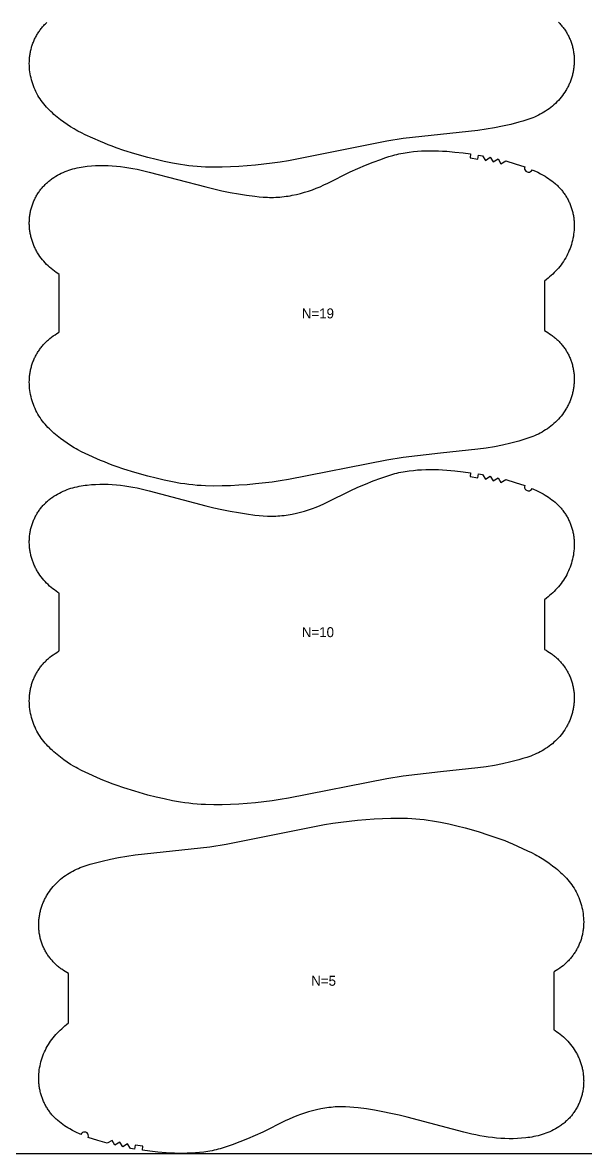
# Model space of a CAD drawing. Header units: inches. Extents: x -5 to 1955, y -83 to 1064.
# Drawn here: x 1113 to 1396, y -83 to 485 of the extents above; entities that cross this region are included whole.
import ezdxf

# ---------------------------------------------------------------- set-up
doc = ezdxf.new("R2010")
doc.units = ezdxf.units.IN

msp = doc.modelspace()

# ---------------------------------------------------------------- linework, layer by layer
at = {"layer": '1'}
for points in [[(-4.8683, -82.9227), (1954.9181, -82.9227), (1954.9181, 1063.9316), (-4.8683, 1063.9316), (-4.8683, -82.9227)], [(1369.0715, 411.095), (1371.8776, 409.7927), (1373.2537, 409.0848), (1374.6094, 408.3365), (1375.5142, 407.8059), (1376.4068, 407.2547), (1377.285, 406.6816), (1378.1469, 406.0853), (1378.9902, 405.4647), (1379.8131, 404.8185), (1380.6134, 404.1454), (1381.0044, 403.7984), (1381.3891, 403.4442), (1381.767, 403.0828), (1382.1382, 402.7142), (1382.5024, 402.3385), (1382.8596, 401.956), (1383.2096, 401.5668), (1383.5523, 401.171), (1383.8877, 400.7688), (1384.2155, 400.3604), (1384.5356, 399.9458), (1384.848, 399.5253), (1385.1525, 399.099), (1385.449, 398.667), (1385.7374, 398.2295), (1386.0175, 397.7867), (1386.2893, 397.3387), (1386.5525, 396.8857), (1386.8071, 396.4278), (1387.0531, 395.9652), (1387.2903, 395.498), (1387.5186, 395.0265), (1387.738, 394.5508), (1387.9484, 394.071), (1388.1498, 393.5875), (1388.342, 393.1002), (1388.5249, 392.6095), (1388.6985, 392.1155), (1388.8628, 391.6183), (1389.0176, 391.1181), (1389.1628, 390.6152), (1389.2984, 390.1096), (1389.4244, 389.6016), (1389.5405, 389.0913), (1389.6468, 388.579), (1389.7434, 388.0647), (1389.8302, 387.5486), (1389.9074, 387.031), (1389.9751, 386.512), (1390.0332, 385.9918), (1390.0819, 385.4705), (1390.1213, 384.9484), (1390.1514, 384.4256), (1390.1723, 383.9022), (1390.1867, 382.8548), (1390.1653, 381.8073), (1390.1084, 380.7614), (1390.0167, 379.7182), (1389.8908, 378.6788), (1389.7311, 377.6441), (1389.5383, 376.6149), (1389.3129, 375.5921), (1389.0554, 374.5767), (1388.7663, 373.5694), (1388.4463, 372.5713), (1388.0957, 371.5832), (1387.7147, 370.6064), (1387.3034, 369.6422), (1386.8617, 368.692), (1386.3898, 367.7569), (1385.8876, 366.8384), (1385.3553, 365.9377), (1384.7928, 365.0562), (1384.2005, 364.1948), (1383.58, 363.3533), (1382.9332, 362.5313), (1382.2622, 361.728), (1381.5687, 360.9431), (1380.8547, 360.176), (1380.1222, 359.4261), (1379.373, 358.6928), (1378.6089, 357.9758), (1377.8309, 357.2744), (1377.0396, 356.5882), (1376.2358, 355.9167), (1375.1867, 355.0856), (1375.1867, 330.2684), (1376.0088, 329.8219), (1376.9123, 329.2915), (1377.7973, 328.7306), (1378.6624, 328.1396), (1379.0869, 327.8329), (1379.5058, 327.5186), (1379.919, 327.197), (1380.3263, 326.8679), (1380.7274, 326.5314), (1381.1221, 326.1875), (1381.5103, 325.8363), (1381.8918, 325.4777), (1382.2665, 325.1119), (1382.634, 324.7389), (1382.9944, 324.3589), (1383.3474, 323.972), (1383.6929, 323.5784), (1384.0307, 323.1782), (1384.3608, 322.7716), (1384.6829, 322.3587), (1384.9969, 321.9396), (1385.3027, 321.5145), (1385.6001, 321.0835), (1385.8889, 320.6468), (1386.169, 320.2045), (1386.4403, 319.7568), (1386.7027, 319.3038), (1386.9558, 318.8457), (1387.1997, 318.3825), (1387.4343, 317.9146), (1387.6595, 317.442), (1387.8754, 316.965), (1388.0818, 316.4839), (1388.2787, 315.9987), (1388.4661, 315.5098), (1388.644, 315.0173), (1388.8124, 314.5213), (1388.9711, 314.0223), (1389.1202, 313.5202), (1389.2595, 313.0153), (1389.3892, 312.5079), (1389.5092, 311.9981), (1389.6193, 311.4862), (1389.7196, 310.9722), (1389.8101, 310.4565), (1389.8908, 309.9393), (1389.9616, 309.4206), (1390.0228, 308.9006), (1390.0742, 308.3796), (1390.1159, 307.8577), (1390.148, 307.3351), (1390.1705, 306.812), (1390.1834, 306.2885), (1390.1867, 305.7647), (1390.1806, 305.241), (1390.165, 304.7174), (1390.14, 304.1942), (1390.1056, 303.6714), (1390.0619, 303.1493), (1390.0088, 302.6281), (1389.9464, 302.1079), (1389.8748, 301.5889), (1389.7939, 301.0713), (1389.7038, 300.5552), (1389.6044, 300.0409), (1389.4959, 299.5285), (1389.3781, 299.0181), (1389.2512, 298.51), (1389.1151, 298.0044), (1388.9699, 297.5014), (1388.8156, 297.0011), (1388.6521, 296.5039), (1388.4795, 296.0097), (1388.2979, 295.519), (1388.1071, 295.0317), (1387.9074, 294.548), (1387.6986, 294.0683), (1387.4809, 293.5924), (1387.2545, 293.1206), (1387.0195, 292.653), (1386.7761, 292.1896), (1386.5244, 291.7306), (1386.2646, 291.276), (1385.9968, 290.8259), (1385.438, 289.9398), (1384.8492, 289.073), (1384.2316, 288.2264), (1383.5864, 287.4006), (1382.9148, 286.5965), (1382.2178, 285.8147), (1381.4961, 285.0556), (1380.7507, 284.32), (1379.9824, 283.6083), (1379.1921, 282.9212), (1378.3807, 282.2591), (1377.5489, 281.6228), (1376.6978, 281.0125), (1375.8284, 280.4286), (1374.9417, 279.871), (1374.0388, 279.3398), (1373.1209, 278.835), (1372.1891, 278.3568), (1371.2443, 277.9051), (1370.2877, 277.48), (1369.3204, 277.0812), (1368.3436, 276.7065), (1367.3583, 276.3536), (1366.3659, 276.0198), (1364.3639, 275.3999), (1362.3469, 274.8269), (1358.2924, 273.7691), (1354.2126, 272.8229), (1350.1062, 271.9935), (1345.9759, 271.2922), (1341.8264, 270.7209), (1323.08, 268.7315), (1304.3445, 266.6415), (1296.0743, 265.3002), (1246.7664, 255.5077), (1242.6306, 254.8416), (1238.4826, 254.252), (1230.1629, 253.2623), (1225.9901, 252.8909), (1221.8106, 252.6052), (1217.6264, 252.3999), (1213.4389, 252.2763), (1209.2492, 252.2427), (1205.0611, 252.3312), (1202.9691, 252.4324), (1200.8795, 252.5746), (1198.7932, 252.7587), (1196.7112, 252.9859), (1194.6343, 253.2562), (1192.5628, 253.567), (1188.4371, 254.2961), (1184.3353, 255.1472), (1180.2559, 256.1001), (1176.1975, 257.1396), (1169.5808, 259.0278), (1164.1569, 260.7364), (1160.184, 262.0698), (1158.2124, 262.7767), (1156.2561, 263.5221), (1154.3173, 264.3112), (1152.3924, 265.1351), (1144.7468, 268.5724), (1142.8594, 269.48), (1140.9987, 270.438), (1140.0811, 270.9409), (1139.1725, 271.4602), (1137.382, 272.5455), (1135.6273, 273.6892), (1133.9079, 274.8867), (1132.2247, 276.1347), (1130.5827, 277.4355), (1129.7789, 278.107), (1128.9876, 278.7932), (1128.2096, 279.4946), (1127.4455, 280.2116), (1126.6963, 280.9449), (1125.9638, 281.6948), (1125.2498, 282.4619), (1124.5563, 283.2468), (1123.8853, 284.0501), (1123.2385, 284.8721), (1122.618, 285.7136), (1122.0257, 286.575), (1121.4632, 287.4565), (1120.9309, 288.3572), (1120.4287, 289.2757), (1119.9568, 290.2108), (1119.5151, 291.161), (1119.1038, 292.1252), (1118.7228, 293.102), (1118.3722, 294.0901), (1118.0522, 295.0882), (1117.7631, 296.0955), (1117.5056, 297.1109), (1117.2802, 298.1337), (1117.0874, 299.1629), (1116.9277, 300.1976), (1116.8018, 301.237), (1116.7101, 302.2802), (1116.6532, 303.3261), (1116.6317, 304.3736), (1116.6462, 305.4211), (1116.6671, 305.9444), (1116.6972, 306.4672), (1116.7366, 306.9893), (1116.7853, 307.5106), (1116.8434, 308.0308), (1116.9111, 308.5498), (1116.9883, 309.0674), (1117.0751, 309.5835), (1117.1717, 310.0978), (1117.278, 310.6101), (1117.3941, 311.1204), (1117.52, 311.6284), (1117.6557, 312.134), (1117.8009, 312.6369), (1117.9557, 313.1371), (1118.1199, 313.6343), (1118.2936, 314.1283), (1118.4765, 314.619), (1118.6687, 315.1063), (1118.87, 315.5898), (1119.0805, 316.0696), (1119.2999, 316.5453), (1119.5282, 317.0168), (1119.7654, 317.484), (1120.0113, 317.9466), (1120.266, 318.4045), (1120.5292, 318.8576), (1120.801, 319.3055), (1121.0811, 319.7484), (1121.3695, 320.1858), (1121.666, 320.6178), (1121.9705, 321.0441), (1122.2829, 321.4646), (1122.603, 321.8792), (1122.9308, 322.2876), (1123.2662, 322.6898), (1123.6089, 323.0856), (1123.9589, 323.4748), (1124.3161, 323.8573), (1124.6803, 324.233), (1125.0515, 324.6016), (1125.4294, 324.963), (1125.814, 325.3172), (1126.2051, 325.6642), (1127.0054, 326.3373), (1127.8282, 326.9835), (1128.6716, 327.6041), (1129.5335, 328.2004), (1130.4117, 328.7735), (1131.3043, 329.3247), (1131.6317, 329.5167), (1131.6317, 358.5063), (1130.9901, 358.9098), (1130.1207, 359.4937), (1129.2696, 360.104), (1128.4378, 360.7403), (1127.6264, 361.4024), (1126.8361, 362.0895), (1126.0678, 362.8012), (1125.3224, 363.5368), (1124.6007, 364.2959), (1123.9037, 365.0777), (1123.2321, 365.8818), (1122.5869, 366.7076), (1121.9693, 367.5542), (1121.3805, 368.421), (1120.8216, 369.3071), (1120.5539, 369.7572), (1120.2941, 370.2118), (1120.0424, 370.6708), (1119.799, 371.1342), (1119.564, 371.6018), (1119.3376, 372.0736), (1119.1199, 372.5494), (1118.9111, 373.0292), (1118.7114, 373.5128), (1118.5206, 374.0001), (1118.339, 374.4909), (1118.1664, 374.9851), (1118.0029, 375.4823), (1117.8486, 375.9826), (1117.7034, 376.4856), (1117.5673, 376.9912), (1117.4404, 377.4993), (1117.3226, 378.0097), (1117.2141, 378.5221), (1117.1147, 379.0364), (1117.0246, 379.5525), (1116.9437, 380.0701), (1116.8721, 380.5891), (1116.8097, 381.1093), (1116.7566, 381.6305), (1116.7129, 382.1526), (1116.6785, 382.6754), (1116.6535, 383.1986), (1116.6379, 383.7222), (1116.6317, 384.2459), (1116.6351, 384.7697), (1116.648, 385.2932), (1116.6705, 385.8163), (1116.7026, 386.3389), (1116.7443, 386.8608), (1116.7957, 387.3818), (1116.8569, 387.9018), (1116.9277, 388.4205), (1117.0084, 388.9377), (1117.0989, 389.4534), (1117.1992, 389.9673), (1117.3093, 390.4793), (1117.4293, 390.9891), (1117.5589, 391.4965), (1117.6983, 392.0014), (1117.8474, 392.5034), (1118.0061, 393.0025), (1118.1745, 393.4985), (1118.3524, 393.991), (1118.5398, 394.4799), (1118.7367, 394.9651), (1118.9431, 395.4462), (1119.159, 395.9232), (1119.3842, 396.3957), (1119.6188, 396.8637), (1119.8627, 397.3269), (1120.1158, 397.785), (1120.3781, 398.238), (1120.6494, 398.6857), (1120.9296, 399.128), (1121.2184, 399.5647), (1121.5158, 399.9957), (1121.8216, 400.4208), (1122.1356, 400.8399), (1122.4577, 401.2528), (1122.7877, 401.6594), (1123.1256, 402.0596), (1123.4711, 402.4532), (1123.8241, 402.8401), (1124.1845, 403.2201), (1124.552, 403.5931), (1124.9266, 403.9589), (1125.3082, 404.3175), (1125.6964, 404.6687), (1126.0911, 405.0126), (1126.4922, 405.3491), (1126.8995, 405.6782), (1127.3126, 405.9998), (1127.7316, 406.3141), (1128.1561, 406.6208), (1129.0211, 407.2118), (1129.9062, 407.7727), (1130.8097, 408.3031), (1131.7302, 408.8031), (1132.6662, 409.2723), (1133.6166, 409.7114), (1134.5801, 410.1207), (1135.5556, 410.5007), (1136.542, 410.852), (1137.5381, 411.175), (1138.5429, 411.4703), (1139.555, 411.7384), (1140.5736, 411.9798), (1141.5978, 412.1957), (1142.627, 412.3876), (1143.6604, 412.5566), (1144.6976, 412.704), (1145.7377, 412.8313), (1147.8243, 413.0305), (1149.9154, 413.1631), (1152.0089, 413.2319), (1154.1032, 413.2383), (1156.1965, 413.1836), (1158.2874, 413.0696), (1160.375, 412.9005), (1162.4584, 412.6808), (1164.5368, 412.4151), (1166.6094, 412.1071), (1168.675, 411.757), (1170.7324, 411.3638), (1172.7807, 410.9267), (1176.8499, 409.9343), (1205.1945, 402.409), (1209.2681, 401.4308), (1213.3587, 400.5256), (1217.4658, 399.6995), (1221.5874, 398.9499), (1225.7223, 398.28), (1229.8746, 397.7247), (1231.9587, 397.5044), (1234.0471, 397.335), (1236.1385, 397.2281), (1237.185, 397.2017), (1238.2316, 397.1952), (1239.2783, 397.2098), (1240.3247, 397.2455), (1241.3703, 397.3019), (1242.4148, 397.3786), (1243.4578, 397.4753), (1244.4988, 397.5916), (1245.5375, 397.7273), (1246.5734, 397.8818), (1247.6062, 398.055), (1248.6357, 398.2461), (1250.6845, 398.6805), (1252.7185, 399.1808), (1254.7369, 399.7427), (1256.7384, 400.3628), (1258.7207, 401.0409), (1260.6815, 401.7776), (1262.6182, 402.5736), (1264.5299, 403.427), (1266.4213, 404.326), (1277.6649, 409.9442), (1281.4785, 411.6775), (1285.3388, 413.3057), (1289.2346, 414.8443), (1293.1644, 416.2972), (1295.1427, 416.9892), (1297.1326, 417.645), (1299.1373, 418.2498), (1300.1462, 418.5283), (1301.1598, 418.7885), (1302.1785, 419.0288), (1303.2019, 419.2495), (1304.2295, 419.451), (1305.2608, 419.6339), (1307.3328, 419.9461), (1309.4139, 420.1904), (1311.5006, 420.3717), (1313.5913, 420.496), (1315.6846, 420.5698), (1317.7793, 420.5996), (1319.8741, 420.5907), (1321.9683, 420.544), (1324.0611, 420.4591), (1326.1519, 420.3357), (1330.3255, 419.9793), (1334.4884, 419.5069), (1338.1596, 419.0186), (1337.8787, 417.0384), (1341.7927, 416.4429), (1342.114, 418.4169), (1344.0863, 418.0848), (1345.6874, 415.7638), (1348.0182, 417.3497), (1349.5542, 414.9872), (1351.9277, 416.5052), (1353.3896, 414.0968), (1355.8091, 415.5401), (1360.5998, 414.1123), (1365.3571, 412.577), (1365.228, 411.9705), (1365.2908, 411.3536), (1365.5396, 410.7857), (1365.9504, 410.3212), (1366.4837, 410.0049), (1367.0883, 409.8672), (1367.706, 409.9213), (1368.2774, 410.1621), (1368.7476, 410.5663), (1369.0715, 411.095)], [(1369.0715, 251.012), (1371.8776, 249.7097), (1373.2537, 249.0018), (1374.6094, 248.2535), (1375.5142, 247.7229), (1376.4068, 247.1717), (1377.285, 246.5986), (1378.1469, 246.0023), (1378.9902, 245.3817), (1379.8131, 244.7355), (1380.6134, 244.0624), (1381.0044, 243.7154), (1381.3891, 243.3612), (1381.767, 242.9998), (1382.1382, 242.6312), (1382.5024, 242.2555), (1382.8596, 241.873), (1383.2096, 241.4838), (1383.5523, 241.088), (1383.8877, 240.6858), (1384.2155, 240.2774), (1384.5356, 239.8628), (1384.848, 239.4423), (1385.1525, 239.016), (1385.449, 238.584), (1385.7374, 238.1465), (1386.0175, 237.7037), (1386.2893, 237.2557), (1386.5525, 236.8027), (1386.8071, 236.3448), (1387.0531, 235.8822), (1387.2903, 235.415), (1387.5186, 234.9435), (1387.738, 234.4678), (1387.9484, 233.988), (1388.1498, 233.5045), (1388.342, 233.0172), (1388.5249, 232.5265), (1388.6985, 232.0325), (1388.8628, 231.5353), (1389.0176, 231.0351), (1389.1628, 230.5322), (1389.2984, 230.0266), (1389.4244, 229.5186), (1389.5405, 229.0083), (1389.6468, 228.496), (1389.7434, 227.9817), (1389.8302, 227.4656), (1389.9074, 226.948), (1389.9751, 226.429), (1390.0332, 225.9088), (1390.0819, 225.3875), (1390.1213, 224.8654), (1390.1514, 224.3426), (1390.1723, 223.8192), (1390.1867, 222.7718), (1390.1653, 221.7243), (1390.1084, 220.6784), (1390.0167, 219.6352), (1389.8908, 218.5958), (1389.7311, 217.5611), (1389.5383, 216.5319), (1389.3129, 215.5091), (1389.0554, 214.4937), (1388.7663, 213.4864), (1388.4463, 212.4883), (1388.0957, 211.5002), (1387.7147, 210.5234), (1387.3034, 209.5592), (1386.8617, 208.609), (1386.3898, 207.6739), (1385.8876, 206.7554), (1385.3553, 205.8547), (1384.7928, 204.9732), (1384.2005, 204.1118), (1383.58, 203.2703), (1382.9332, 202.4483), (1382.2622, 201.645), (1381.5687, 200.8601), (1380.8547, 200.093), (1380.1222, 199.3431), (1379.373, 198.6098), (1378.6089, 197.8928), (1377.8309, 197.1914), (1377.0396, 196.5052), (1376.2358, 195.8337), (1375.1867, 195.0026), (1375.1867, 170.1854), (1376.0088, 169.7389), (1376.9123, 169.2085), (1377.7973, 168.6476), (1378.6624, 168.0566), (1379.0869, 167.7499), (1379.5058, 167.4356), (1379.919, 167.114), (1380.3263, 166.7849), (1380.7274, 166.4484), (1381.1221, 166.1045), (1381.5103, 165.7533), (1381.8918, 165.3947), (1382.2665, 165.0289), (1382.634, 164.6559), (1382.9944, 164.2759), (1383.3474, 163.889), (1383.6929, 163.4954), (1384.0307, 163.0952), (1384.3608, 162.6886), (1384.6829, 162.2757), (1384.9969, 161.8566), (1385.3027, 161.4315), (1385.6001, 161.0005), (1385.8889, 160.5638), (1386.169, 160.1215), (1386.4403, 159.6738), (1386.7027, 159.2208), (1386.9558, 158.7627), (1387.1997, 158.2995), (1387.4343, 157.8316), (1387.6595, 157.359), (1387.8754, 156.882), (1388.0818, 156.4009), (1388.2787, 155.9157), (1388.4661, 155.4268), (1388.644, 154.9343), (1388.8124, 154.4383), (1388.9711, 153.9393), (1389.1202, 153.4372), (1389.2595, 152.9323), (1389.3892, 152.4249), (1389.5092, 151.9151), (1389.6193, 151.4032), (1389.7196, 150.8892), (1389.8101, 150.3735), (1389.8908, 149.8563), (1389.9616, 149.3376), (1390.0228, 148.8176), (1390.0742, 148.2966), (1390.1159, 147.7747), (1390.148, 147.2521), (1390.1705, 146.729), (1390.1834, 146.2055), (1390.1867, 145.6817), (1390.1806, 145.158), (1390.165, 144.6344), (1390.14, 144.1112), (1390.1056, 143.5884), (1390.0619, 143.0663), (1390.0088, 142.5451), (1389.9464, 142.0249), (1389.8748, 141.5059), (1389.7939, 140.9883), (1389.7038, 140.4722), (1389.6044, 139.9579), (1389.4959, 139.4455), (1389.3781, 138.9351), (1389.2512, 138.427), (1389.1151, 137.9214), (1388.9699, 137.4184), (1388.8156, 136.9181), (1388.6521, 136.4209), (1388.4795, 135.9267), (1388.2979, 135.436), (1388.1071, 134.9487), (1387.9074, 134.465), (1387.6986, 133.9853), (1387.4809, 133.5094), (1387.2545, 133.0376), (1387.0195, 132.57), (1386.7761, 132.1066), (1386.5244, 131.6476), (1386.2646, 131.193), (1385.9968, 130.7429), (1385.438, 129.8568), (1384.8492, 128.99), (1384.2316, 128.1434), (1383.5864, 127.3176), (1382.9148, 126.5135), (1382.2178, 125.7317), (1381.4961, 124.9726), (1380.7507, 124.237), (1379.9824, 123.5253), (1379.1921, 122.8382), (1378.3807, 122.1761), (1377.5489, 121.5398), (1376.6978, 120.9295), (1375.8284, 120.3456), (1374.9417, 119.788), (1374.0388, 119.2568), (1373.1209, 118.752), (1372.1891, 118.2738), (1371.2443, 117.8221), (1370.2877, 117.397), (1369.3204, 116.9982), (1368.3436, 116.6235), (1367.3583, 116.2706), (1366.3659, 115.9368), (1364.3639, 115.3169), (1362.3469, 114.7439), (1358.2924, 113.6861), (1354.2126, 112.7399), (1350.1062, 111.9105), (1345.9759, 111.2092), (1341.8264, 110.6379), (1323.08, 108.6485), (1304.3445, 106.5585), (1296.0743, 105.2172), (1246.7664, 95.4247), (1242.6306, 94.7586), (1238.4826, 94.169), (1230.1629, 93.1793), (1225.9901, 92.8079), (1221.8106, 92.5222), (1217.6264, 92.3169), (1213.4389, 92.1933), (1209.2492, 92.1597), (1205.0611, 92.2482), (1202.9691, 92.3494), (1200.8795, 92.4916), (1198.7932, 92.6757), (1196.7112, 92.9029), (1194.6343, 93.1732), (1192.5628, 93.484), (1188.4371, 94.2131), (1184.3353, 95.0642), (1180.2559, 96.0171), (1176.1975, 97.0566), (1169.5808, 98.9448), (1164.1569, 100.6534), (1160.184, 101.9868), (1158.2124, 102.6937), (1156.2561, 103.4391), (1154.3173, 104.2282), (1152.3924, 105.0521), (1144.7468, 108.4894), (1142.8594, 109.397), (1140.9987, 110.355), (1140.0811, 110.8579), (1139.1725, 111.3772), (1137.382, 112.4625), (1135.6273, 113.6062), (1133.9079, 114.8037), (1132.2247, 116.0517), (1130.5827, 117.3525), (1129.7789, 118.024), (1128.9876, 118.7102), (1128.2096, 119.4116), (1127.4455, 120.1286), (1126.6963, 120.8619), (1125.9638, 121.6118), (1125.2498, 122.3789), (1124.5563, 123.1638), (1123.8853, 123.9671), (1123.2385, 124.7891), (1122.618, 125.6306), (1122.0257, 126.492), (1121.4632, 127.3735), (1120.9309, 128.2742), (1120.4287, 129.1927), (1119.9568, 130.1278), (1119.5151, 131.078), (1119.1038, 132.0422), (1118.7228, 133.019), (1118.3722, 134.0071), (1118.0522, 135.0052), (1117.7631, 136.0125), (1117.5056, 137.0279), (1117.2802, 138.0507), (1117.0874, 139.0799), (1116.9277, 140.1146), (1116.8018, 141.154), (1116.7101, 142.1972), (1116.6532, 143.2431), (1116.6317, 144.2906), (1116.6462, 145.3381), (1116.6671, 145.8614), (1116.6972, 146.3842), (1116.7366, 146.9063), (1116.7853, 147.4276), (1116.8434, 147.9478), (1116.9111, 148.4668), (1116.9883, 148.9844), (1117.0751, 149.5005), (1117.1717, 150.0148), (1117.278, 150.5271), (1117.3941, 151.0374), (1117.52, 151.5454), (1117.6557, 152.051), (1117.8009, 152.5539), (1117.9557, 153.0541), (1118.1199, 153.5513), (1118.2936, 154.0453), (1118.4765, 154.536), (1118.6687, 155.0233), (1118.87, 155.5068), (1119.0805, 155.9866), (1119.2999, 156.4623), (1119.5282, 156.9338), (1119.7654, 157.401), (1120.0113, 157.8636), (1120.266, 158.3215), (1120.5292, 158.7746), (1120.801, 159.2225), (1121.0811, 159.6654), (1121.3695, 160.1028), (1121.666, 160.5348), (1121.9705, 160.9611), (1122.2829, 161.3816), (1122.603, 161.7962), (1122.9308, 162.2046), (1123.2662, 162.6068), (1123.6089, 163.0026), (1123.9589, 163.3918), (1124.3161, 163.7743), (1124.6803, 164.15), (1125.0515, 164.5186), (1125.4294, 164.88), (1125.814, 165.2342), (1126.2051, 165.5812), (1127.0054, 166.2543), (1127.8282, 166.9005), (1128.6716, 167.5211), (1129.5335, 168.1174), (1130.4117, 168.6905), (1131.3043, 169.2417), (1131.6317, 169.4337), (1131.6317, 198.4233), (1130.9901, 198.8268), (1130.1207, 199.4107), (1129.2696, 200.021), (1128.4378, 200.6573), (1127.6264, 201.3194), (1126.8361, 202.0065), (1126.0678, 202.7182), (1125.3224, 203.4538), (1124.6007, 204.2129), (1123.9037, 204.9947), (1123.2321, 205.7988), (1122.5869, 206.6246), (1121.9693, 207.4712), (1121.3805, 208.338), (1120.8216, 209.2241), (1120.5539, 209.6742), (1120.2941, 210.1288), (1120.0424, 210.5878), (1119.799, 211.0512), (1119.564, 211.5188), (1119.3376, 211.9906), (1119.1199, 212.4664), (1118.9111, 212.9462), (1118.7114, 213.4298), (1118.5206, 213.9171), (1118.339, 214.4079), (1118.1664, 214.9021), (1118.0029, 215.3993), (1117.8486, 215.8996), (1117.7034, 216.4026), (1117.5673, 216.9082), (1117.4404, 217.4163), (1117.3226, 217.9267), (1117.2141, 218.4391), (1117.1147, 218.9534), (1117.0246, 219.4695), (1116.9437, 219.9871), (1116.8721, 220.5061), (1116.8097, 221.0263), (1116.7566, 221.5475), (1116.7129, 222.0696), (1116.6785, 222.5924), (1116.6535, 223.1156), (1116.6379, 223.6392), (1116.6317, 224.1629), (1116.6351, 224.6867), (1116.648, 225.2102), (1116.6705, 225.7333), (1116.7026, 226.2559), (1116.7443, 226.7778), (1116.7957, 227.2988), (1116.8569, 227.8188), (1116.9277, 228.3375), (1117.0084, 228.8547), (1117.0989, 229.3704), (1117.1992, 229.8843), (1117.3093, 230.3963), (1117.4293, 230.9061), (1117.5589, 231.4135), (1117.6983, 231.9184), (1117.8474, 232.4204), (1118.0061, 232.9195), (1118.1745, 233.4155), (1118.3524, 233.908), (1118.5398, 234.3969), (1118.7367, 234.8821), (1118.9431, 235.3632), (1119.159, 235.8402), (1119.3842, 236.3127), (1119.6188, 236.7807), (1119.8627, 237.2439), (1120.1158, 237.702), (1120.3781, 238.155), (1120.6494, 238.6027), (1120.9296, 239.045), (1121.2184, 239.4817), (1121.5158, 239.9127), (1121.8216, 240.3378), (1122.1356, 240.7569), (1122.4577, 241.1698), (1122.7877, 241.5764), (1123.1256, 241.9766), (1123.4711, 242.3702), (1123.8241, 242.7571), (1124.1845, 243.1371), (1124.552, 243.5101), (1124.9266, 243.8759), (1125.3082, 244.2345), (1125.6964, 244.5857), (1126.0911, 244.9296), (1126.4922, 245.2661), (1126.8995, 245.5952), (1127.3126, 245.9168), (1127.7316, 246.2311), (1128.1561, 246.5378), (1129.0211, 247.1288), (1129.9062, 247.6897), (1130.8097, 248.2201), (1131.7302, 248.7201), (1132.6662, 249.1893), (1133.6166, 249.6284), (1134.5801, 250.0377), (1135.5556, 250.4177), (1136.542, 250.769), (1137.5381, 251.092), (1138.5429, 251.3873), (1139.555, 251.6554), (1140.5736, 251.8968), (1141.5978, 252.1127), (1142.627, 252.3046), (1143.6604, 252.4736), (1144.6976, 252.621), (1145.7377, 252.7483), (1147.8243, 252.9475), (1149.9154, 253.0801), (1152.0089, 253.1489), (1154.1032, 253.1553), (1156.1965, 253.1006), (1158.2874, 252.9866), (1160.375, 252.8175), (1162.4584, 252.5978), (1164.5368, 252.3321), (1166.6094, 252.0241), (1168.675, 251.674), (1170.7324, 251.2808), (1172.7807, 250.8437), (1176.8499, 249.8513), (1205.1945, 242.326), (1209.2681, 241.3478), (1213.3587, 240.4426), (1217.4658, 239.6165), (1221.5874, 238.8669), (1225.7223, 238.197), (1229.8746, 237.6417), (1231.9587, 237.4214), (1234.0471, 237.252), (1236.1385, 237.1451), (1237.185, 237.1187), (1238.2316, 237.1122), (1239.2783, 237.1268), (1240.3247, 237.1625), (1241.3703, 237.2189), (1242.4148, 237.2956), (1243.4578, 237.3923), (1244.4988, 237.5086), (1245.5375, 237.6443), (1246.5734, 237.7988), (1247.6062, 237.972), (1248.6357, 238.1631), (1250.6845, 238.5975), (1252.7185, 239.0978), (1254.7369, 239.6597), (1256.7384, 240.2798), (1258.7207, 240.9579), (1260.6815, 241.6946), (1262.6182, 242.4906), (1264.5299, 243.344), (1266.4213, 244.243), (1277.6649, 249.8612), (1281.4785, 251.5945), (1285.3388, 253.2227), (1289.2346, 254.7613), (1293.1644, 256.2142), (1295.1427, 256.9062), (1297.1326, 257.562), (1299.1373, 258.1668), (1300.1462, 258.4453), (1301.1598, 258.7055), (1302.1785, 258.9458), (1303.2019, 259.1665), (1304.2295, 259.368), (1305.2608, 259.5509), (1307.3328, 259.8631), (1309.4139, 260.1074), (1311.5006, 260.2887), (1313.5913, 260.413), (1315.6846, 260.4868), (1317.7793, 260.5166), (1319.8741, 260.5077), (1321.9683, 260.461), (1324.0611, 260.3761), (1326.1519, 260.2527), (1330.3255, 259.8963), (1334.4884, 259.4239), (1338.1596, 258.9356), (1337.8787, 256.9554), (1341.7927, 256.3599), (1342.114, 258.3339), (1344.0863, 258.0018), (1345.6874, 255.6808), (1348.0182, 257.2667), (1349.5542, 254.9042), (1351.9277, 256.4222), (1353.3896, 254.0138), (1355.8091, 255.4571), (1360.5998, 254.0293), (1365.3571, 252.494), (1365.228, 251.8875), (1365.2908, 251.2706), (1365.5396, 250.7027), (1365.9504, 250.2382), (1366.4837, 249.9219), (1367.0883, 249.7842), (1367.706, 249.8383), (1368.2774, 250.0791), (1368.7476, 250.4833), (1369.0715, 251.012)], [(1142.4784, -73.4182), (1139.6723, -72.1158), (1138.2962, -71.408), (1136.9405, -70.6597), (1136.0357, -70.1291), (1135.1431, -69.5779), (1134.2649, -69.0048), (1133.403, -68.4085), (1132.5596, -67.7879), (1131.7368, -67.1416), (1130.9365, -66.4685), (1130.5454, -66.1216), (1130.1608, -65.7674), (1129.7829, -65.406), (1129.4117, -65.0373), (1129.0475, -64.6617), (1128.6903, -64.2792), (1128.3403, -63.89), (1127.9975, -63.4942), (1127.6622, -63.092), (1127.3344, -62.6835), (1127.0142, -62.269), (1126.7019, -61.8485), (1126.3973, -61.4221), (1126.1008, -60.9902), (1125.8125, -60.5527), (1125.5324, -60.1099), (1125.2606, -59.6619), (1124.9974, -59.2089), (1124.7427, -58.751), (1124.4968, -58.2883), (1124.2596, -57.8212), (1124.0313, -57.3497), (1123.8118, -56.8739), (1123.6014, -56.3942), (1123.4001, -55.9106), (1123.2079, -55.4234), (1123.025, -54.9327), (1122.8513, -54.4386), (1122.6871, -53.9415), (1122.5323, -53.4413), (1122.3871, -52.9384), (1122.2514, -52.4328), (1122.1255, -51.9248), (1122.0094, -51.4145), (1121.903, -50.9021), (1121.8065, -50.3878), (1121.7197, -49.8718), (1121.6425, -49.3542), (1121.5748, -48.8352), (1121.5167, -48.3149), (1121.468, -47.7937), (1121.4286, -47.2716), (1121.3985, -46.7487), (1121.3776, -46.2254), (1121.3631, -45.1779), (1121.3846, -44.1305), (1121.4415, -43.0846), (1121.5332, -42.0414), (1121.6591, -41.002), (1121.8187, -39.9673), (1122.0116, -38.9381), (1122.237, -37.9153), (1122.4945, -36.8998), (1122.7836, -35.8926), (1123.1036, -34.8945), (1123.4542, -33.9064), (1123.8352, -32.9296), (1124.2465, -31.9654), (1124.6881, -31.0151), (1125.1601, -30.0801), (1125.6622, -29.1616), (1126.1946, -28.2609), (1126.7571, -27.3793), (1127.3494, -26.518), (1127.9699, -25.6765), (1128.6166, -24.8544), (1129.2877, -24.0512), (1129.9812, -23.2663), (1130.6952, -22.4991), (1131.4277, -21.7492), (1132.1769, -21.016), (1132.941, -20.299), (1133.719, -19.5976), (1134.5103, -18.9114), (1135.3141, -18.2399), (1136.3631, -17.4088), (1136.3631, 7.4084), (1135.5411, 7.8549), (1134.6376, 8.3854), (1133.7525, 8.9462), (1132.8875, 9.5372), (1132.463, 9.844), (1132.044, 10.1582), (1131.6308, 10.4799), (1131.2236, 10.809), (1130.8225, 11.1454), (1130.4278, 11.4893), (1130.0395, 11.8405), (1129.658, 12.1991), (1129.2834, 12.5649), (1128.9159, 12.9379), (1128.5555, 13.3179), (1128.2025, 13.7048), (1127.857, 14.0984), (1127.5191, 14.4986), (1127.1891, 14.9052), (1126.867, 15.3182), (1126.553, 15.7372), (1126.2472, 16.1623), (1125.9498, 16.5933), (1125.661, 17.03), (1125.3808, 17.4723), (1125.1095, 17.92), (1124.8472, 18.373), (1124.594, 18.8312), (1124.3501, 19.2943), (1124.1156, 19.7623), (1123.8903, 20.2348), (1123.6745, 20.7118), (1123.4681, 21.193), (1123.2712, 21.6781), (1123.0837, 22.167), (1122.9058, 22.6596), (1122.7375, 23.1555), (1122.5788, 23.6546), (1122.4297, 24.1567), (1122.2903, 24.6615), (1122.1606, 25.1689), (1122.0407, 25.6787), (1121.9306, 26.1907), (1121.8303, 26.7046), (1121.7398, 27.2203), (1121.6591, 27.7376), (1121.5882, 28.2563), (1121.5271, 28.7762), (1121.4757, 29.2972), (1121.434, 29.8191), (1121.4019, 30.3417), (1121.3794, 30.8648), (1121.3665, 31.3884), (1121.3631, 31.9121), (1121.3693, 32.4358), (1121.3848, 32.9594), (1121.4099, 33.4827), (1121.4443, 34.0054), (1121.488, 34.5275), (1121.5411, 35.0487), (1121.6035, 35.5689), (1121.6751, 36.0879), (1121.756, 36.6055), (1121.8461, 37.1216), (1121.9454, 37.6359), (1122.054, 38.1484), (1122.1717, 38.6587), (1122.2987, 39.1668), (1122.4347, 39.6724), (1122.58, 40.1755), (1122.7343, 40.6757), (1122.8978, 41.173), (1123.0704, 41.6671), (1123.252, 42.1579), (1123.4427, 42.6452), (1123.6425, 43.1288), (1123.8513, 43.6086), (1124.069, 44.0844), (1124.2954, 44.5562), (1124.5304, 45.0238), (1124.7738, 45.4872), (1125.0255, 45.9462), (1125.2853, 46.4009), (1125.553, 46.8509), (1126.1118, 47.737), (1126.7007, 48.6038), (1127.3183, 49.4505), (1127.9635, 50.2762), (1128.6351, 51.0803), (1129.3321, 51.8622), (1130.0538, 52.6212), (1130.7992, 53.3568), (1131.5675, 54.0685), (1132.3578, 54.7556), (1133.1692, 55.4177), (1134.001, 56.0541), (1134.8521, 56.6643), (1135.7215, 57.2482), (1136.6082, 57.8059), (1137.511, 58.3371), (1138.4289, 58.8418), (1139.3608, 59.3201), (1140.3056, 59.7718), (1141.2622, 60.1968), (1142.2295, 60.5957), (1143.2063, 60.9703), (1144.1916, 61.3233), (1145.184, 61.657), (1147.186, 62.2769), (1149.203, 62.8499), (1153.2575, 63.9077), (1157.3372, 64.854), (1161.4437, 65.6834), (1165.574, 66.3847), (1169.7234, 66.9559), (1188.4699, 68.9454), (1207.2053, 71.0353), (1215.4756, 72.3767), (1264.7835, 82.1692), (1268.9193, 82.8353), (1273.0672, 83.4248), (1281.387, 84.4146), (1285.5597, 84.7859), (1289.7393, 85.0716), (1293.9234, 85.2769), (1298.111, 85.4006), (1302.3007, 85.4342), (1306.4888, 85.3457), (1308.5808, 85.2444), (1310.6704, 85.1022), (1312.7567, 84.9181), (1314.8387, 84.691), (1316.9156, 84.4207), (1318.9871, 84.1099), (1323.1128, 83.3807), (1327.2146, 82.5297), (1331.294, 81.5767), (1335.3524, 80.5372), (1341.9691, 78.6491), (1347.393, 76.9404), (1351.3659, 75.607), (1353.3375, 74.9001), (1355.2938, 74.1548), (1357.2326, 73.3657), (1359.1575, 72.5417), (1366.8031, 69.1044), (1368.6904, 68.1968), (1370.5512, 67.2388), (1371.4688, 66.7359), (1372.3774, 66.2167), (1374.1678, 65.1314), (1375.9226, 63.9876), (1377.642, 62.7901), (1379.3251, 61.5421), (1380.9672, 60.2413), (1381.771, 59.5698), (1382.5623, 58.8836), (1383.3403, 58.1822), (1384.1044, 57.4652), (1384.8535, 56.732), (1385.5861, 55.9821), (1386.3001, 55.2149), (1386.9935, 54.43), (1387.6646, 53.6268), (1388.3114, 52.8047), (1388.9319, 51.9632), (1389.5242, 51.1019), (1390.0867, 50.2203), (1390.619, 49.3196), (1391.1212, 48.4011), (1391.5931, 47.4661), (1392.0348, 46.5158), (1392.4461, 45.5516), (1392.8271, 44.5748), (1393.1777, 43.5867), (1393.4977, 42.5886), (1393.7868, 41.5813), (1394.0443, 40.5659), (1394.2697, 39.5431), (1394.4625, 38.5139), (1394.6222, 37.4792), (1394.7481, 36.4398), (1394.8398, 35.3966), (1394.8966, 34.3507), (1394.9181, 33.3033), (1394.9037, 32.2558), (1394.8828, 31.7324), (1394.8527, 31.2096), (1394.8133, 30.6875), (1394.7646, 30.1662), (1394.7064, 29.646), (1394.6388, 29.127), (1394.5616, 28.6094), (1394.4748, 28.0934), (1394.3782, 27.5791), (1394.2719, 27.0667), (1394.1558, 26.5564), (1394.0298, 26.0484), (1393.8942, 25.5428), (1393.749, 25.0399), (1393.5942, 24.5397), (1393.4299, 24.0426), (1393.2563, 23.5485), (1393.0733, 23.0578), (1392.8812, 22.5706), (1392.6798, 22.087), (1392.4694, 21.6073), (1392.25, 21.1315), (1392.0217, 20.66), (1391.7845, 20.1929), (1391.5385, 19.7302), (1391.2839, 19.2723), (1391.0206, 18.8193), (1390.7489, 18.3713), (1390.4688, 17.9285), (1390.1804, 17.491), (1389.8839, 17.0591), (1389.5794, 16.6327), (1389.267, 16.2122), (1388.9469, 15.7977), (1388.6191, 15.3892), (1388.2837, 14.987), (1387.941, 14.5912), (1387.591, 14.202), (1387.2338, 13.8195), (1386.8695, 13.4439), (1386.4984, 13.0752), (1386.1204, 12.7138), (1385.7358, 12.3596), (1385.3448, 12.0126), (1384.5445, 11.3396), (1383.7216, 10.6933), (1382.8782, 10.0727), (1382.0164, 9.4764), (1381.1381, 8.9033), (1380.2456, 8.3521), (1379.9181, 8.1601), (1379.9181, -20.8295), (1380.5598, -21.2329), (1381.4292, -21.8169), (1382.2803, -22.4271), (1383.112, -23.0635), (1383.9235, -23.7256), (1384.7138, -24.4127), (1385.4821, -25.1244), (1386.2275, -25.86), (1386.9492, -26.619), (1387.6462, -27.4009), (1388.3178, -28.205), (1388.963, -29.0307), (1389.5806, -29.8774), (1390.1694, -30.7442), (1390.7282, -31.6303), (1390.996, -32.0803), (1391.2558, -32.5349), (1391.5075, -32.994), (1391.7509, -33.4574), (1391.9859, -33.925), (1392.2123, -34.3968), (1392.43, -34.8726), (1392.6388, -35.3524), (1392.8385, -35.836), (1393.0292, -36.3233), (1393.2109, -36.8141), (1393.3835, -37.3082), (1393.5469, -37.8055), (1393.7013, -38.3057), (1393.8465, -38.8088), (1393.9826, -39.3144), (1394.1095, -39.8225), (1394.2273, -40.3328), (1394.3358, -40.8453), (1394.4352, -41.3596), (1394.5253, -41.8757), (1394.6062, -42.3933), (1394.6778, -42.9123), (1394.7402, -43.4325), (1394.7932, -43.9537), (1394.837, -44.4758), (1394.8714, -44.9985), (1394.8964, -45.5218), (1394.912, -46.0454), (1394.9181, -46.5691), (1394.9148, -47.0928), (1394.9018, -47.6163), (1394.8794, -48.1395), (1394.8473, -48.6621), (1394.8055, -49.184), (1394.7541, -49.705), (1394.693, -50.2249), (1394.6221, -50.7436), (1394.5415, -51.2609), (1394.451, -51.7766), (1394.3507, -52.2905), (1394.2405, -52.8025), (1394.1206, -53.3123), (1393.9909, -53.8197), (1393.8515, -54.3245), (1393.7025, -54.8266), (1393.5438, -55.3257), (1393.3754, -55.8216), (1393.1975, -56.3141), (1393.0101, -56.8031), (1392.8132, -57.2882), (1392.6068, -57.7694), (1392.3909, -58.2464), (1392.1657, -58.7189), (1391.9311, -59.1869), (1391.6872, -59.65), (1391.434, -60.1082), (1391.1717, -60.5612), (1390.9004, -61.0089), (1390.6203, -61.4512), (1390.3315, -61.8879), (1390.0341, -62.3188), (1389.7283, -62.7439), (1389.4143, -63.163), (1389.0922, -63.576), (1388.7621, -63.9826), (1388.4243, -64.3828), (1388.0788, -64.7764), (1387.7258, -65.1633), (1387.3654, -65.5433), (1386.9978, -65.9163), (1386.6232, -66.2821), (1386.2417, -66.6407), (1385.8535, -66.9919), (1385.4587, -67.3357), (1385.0577, -67.6722), (1384.6504, -68.0013), (1384.2372, -68.323), (1383.8183, -68.6372), (1383.3938, -68.944), (1382.5287, -69.535), (1381.6437, -70.0958), (1380.7402, -70.6263), (1379.8197, -71.1262), (1378.8836, -71.5955), (1377.9333, -72.0345), (1376.9698, -72.4438), (1375.9943, -72.8239), (1375.0079, -73.1752), (1374.0117, -73.4982), (1373.007, -73.7935), (1371.9948, -74.0615), (1370.9763, -74.3029), (1369.9521, -74.5189), (1368.9229, -74.7107), (1367.8894, -74.8797), (1366.8523, -75.0272), (1365.8122, -75.1545), (1363.7256, -75.3537), (1361.6345, -75.4863), (1359.541, -75.5551), (1357.4467, -75.5615), (1355.3534, -75.5068), (1353.2624, -75.3928), (1351.1749, -75.2237), (1349.0914, -75.004), (1347.013, -74.7383), (1344.9405, -74.4303), (1342.8749, -74.0801), (1340.8174, -73.6869), (1338.7692, -73.2499), (1334.7, -72.2575), (1306.3554, -64.7322), (1302.2817, -63.754), (1298.1912, -62.8488), (1294.0841, -62.0227), (1289.9625, -61.2731), (1285.8275, -60.6032), (1281.6752, -60.0479), (1279.5912, -59.8276), (1277.5028, -59.6582), (1275.4113, -59.5513), (1274.3649, -59.5248), (1273.3183, -59.5184), (1272.2716, -59.533), (1271.2252, -59.5687), (1270.1796, -59.625), (1269.1351, -59.7018), (1268.0921, -59.7985), (1267.0511, -59.9148), (1266.0124, -60.0505), (1264.9765, -60.205), (1263.9437, -60.3781), (1262.9141, -60.5693), (1260.8654, -61.0037), (1258.8313, -61.5039), (1256.8129, -62.0658), (1254.8115, -62.6859), (1252.8291, -63.3641), (1250.8684, -64.1008), (1248.9316, -64.8968), (1247.0199, -65.7502), (1245.1286, -66.6492), (1233.885, -72.2674), (1230.0713, -74.0006), (1226.2111, -75.6289), (1222.3153, -77.1675), (1218.3855, -78.6203), (1216.4072, -79.3123), (1214.4172, -79.9682), (1212.4125, -80.5729), (1211.4037, -80.8515), (1210.3901, -81.1117), (1209.3714, -81.352), (1208.348, -81.5726), (1207.3204, -81.7741), (1206.289, -81.957), (1204.2171, -82.2692), (1202.136, -82.5136), (1200.0492, -82.6949), (1197.9586, -82.8191), (1195.8652, -82.8929), (1193.7706, -82.9227), (1191.6758, -82.9138), (1189.5816, -82.8671), (1187.4888, -82.7822), (1185.398, -82.6589), (1181.2244, -82.3025), (1177.0614, -81.8301), (1173.3902, -81.3418), (1173.6712, -79.3616), (1169.7572, -78.766), (1169.4358, -80.7401), (1167.4636, -80.408), (1165.8625, -78.087), (1163.5317, -79.6728), (1161.9957, -77.3104), (1159.6222, -78.8283), (1158.1603, -76.4199), (1155.7408, -77.8632), (1150.9501, -76.4355), (1146.1928, -74.9001), (1146.3219, -74.2937), (1146.2591, -73.6768), (1146.0103, -73.1088), (1145.5995, -72.6444), (1145.0661, -72.3281), (1144.4616, -72.1904), (1143.8439, -72.2445), (1143.2724, -72.4852), (1142.8022, -72.8894), (1142.4784, -73.4182)]]:
    msp.add_lwpolyline(points, close=True, dxfattribs=at)
msp.add_lwpolyline([(1382.2665, 485.1949), (1382.634, 484.8219), (1382.9944, 484.4419), (1383.3474, 484.055), (1383.6929, 483.6614), (1384.0307, 483.2612), (1384.3608, 482.8546), (1384.6829, 482.4417), (1384.9969, 482.0226), (1385.3027, 481.5975), (1385.6001, 481.1665), (1385.8889, 480.7298), (1386.169, 480.2875), (1386.4403, 479.8398), (1386.7027, 479.3868), (1386.9558, 478.9287), (1387.1997, 478.4655), (1387.4343, 477.9976), (1387.6595, 477.525), (1387.8754, 477.048), (1388.0818, 476.5669), (1388.2787, 476.0817), (1388.4661, 475.5928), (1388.644, 475.1003), (1388.8124, 474.6043), (1388.9711, 474.1053), (1389.1202, 473.6032), (1389.2595, 473.0983), (1389.3892, 472.5909), (1389.5092, 472.0811), (1389.6193, 471.5692), (1389.7196, 471.0552), (1389.8101, 470.5395), (1389.8908, 470.0223), (1389.9616, 469.5036), (1390.0228, 468.9836), (1390.0742, 468.4626), (1390.1159, 467.9407), (1390.148, 467.4181), (1390.1705, 466.895), (1390.1834, 466.3715), (1390.1867, 465.8477), (1390.1806, 465.324), (1390.165, 464.8004), (1390.14, 464.2772), (1390.1056, 463.7544), (1390.0619, 463.2323), (1390.0088, 462.7111), (1389.9464, 462.1909), (1389.8748, 461.6719), (1389.7939, 461.1543), (1389.7038, 460.6382), (1389.6044, 460.1239), (1389.4959, 459.6115), (1389.3781, 459.1011), (1389.2512, 458.593), (1389.1151, 458.0874), (1388.9699, 457.5844), (1388.8156, 457.0841), (1388.6521, 456.5869), (1388.4795, 456.0927), (1388.2979, 455.602), (1388.1071, 455.1147), (1387.9074, 454.631), (1387.6986, 454.1513), (1387.4809, 453.6754), (1387.2545, 453.2036), (1387.0195, 452.736), (1386.7761, 452.2726), (1386.5244, 451.8136), (1386.2646, 451.359), (1385.9968, 450.9089), (1385.438, 450.0228), (1384.8492, 449.156), (1384.2316, 448.3094), (1383.5864, 447.4836), (1382.9148, 446.6795), (1382.2178, 445.8977), (1381.4961, 445.1386), (1380.7507, 444.403), (1379.9824, 443.6913), (1379.1921, 443.0042), (1378.3807, 442.3421), (1377.5489, 441.7058), (1376.6978, 441.0955), (1375.8284, 440.5116), (1374.9417, 439.954), (1374.0388, 439.4228), (1373.1209, 438.918), (1372.1891, 438.4398), (1371.2443, 437.9881), (1370.2877, 437.563), (1369.3204, 437.1642), (1368.3436, 436.7895), (1367.3583, 436.4366), (1366.3659, 436.1028), (1364.3639, 435.4829), (1362.3469, 434.9099), (1358.2924, 433.8521), (1354.2126, 432.9059), (1350.1062, 432.0765), (1345.9759, 431.3752), (1341.8264, 430.8039), (1323.08, 428.8145), (1304.3445, 426.7245), (1296.0743, 425.3832), (1246.7664, 415.5907), (1242.6306, 414.9246), (1238.4826, 414.335), (1230.1629, 413.3453), (1225.9901, 412.9739), (1221.8106, 412.6882), (1217.6264, 412.4829), (1213.4389, 412.3593), (1209.2492, 412.3257), (1205.0611, 412.4142), (1202.9691, 412.5154), (1200.8795, 412.6576), (1198.7932, 412.8417), (1196.7112, 413.0689), (1194.6343, 413.3392), (1192.5628, 413.65), (1188.4371, 414.3791), (1184.3353, 415.2302), (1180.2559, 416.1831), (1176.1975, 417.2226), (1169.5808, 419.1108), (1164.1569, 420.8194), (1160.184, 422.1528), (1158.2124, 422.8597), (1156.2561, 423.6051), (1154.3173, 424.3942), (1152.3924, 425.2181), (1144.7468, 428.6554), (1142.8594, 429.563), (1140.9987, 430.521), (1140.0811, 431.0239), (1139.1725, 431.5432), (1137.382, 432.6285), (1135.6273, 433.7722), (1133.9079, 434.9697), (1132.2247, 436.2177), (1130.5827, 437.5185), (1129.7789, 438.19), (1128.9876, 438.8762), (1128.2096, 439.5776), (1127.4455, 440.2946), (1126.6963, 441.0279), (1125.9638, 441.7778), (1125.2498, 442.5449), (1124.5563, 443.3298), (1123.8853, 444.1331), (1123.2385, 444.9551), (1122.618, 445.7966), (1122.0257, 446.658), (1121.4632, 447.5395), (1120.9309, 448.4402), (1120.4287, 449.3587), (1119.9568, 450.2938), (1119.5151, 451.244), (1119.1038, 452.2082), (1118.7228, 453.185), (1118.3722, 454.1731), (1118.0522, 455.1712), (1117.7631, 456.1785), (1117.5056, 457.1939), (1117.2802, 458.2167), (1117.0874, 459.2459), (1116.9277, 460.2806), (1116.8018, 461.32), (1116.7101, 462.3632), (1116.6532, 463.4091), (1116.6317, 464.4566), (1116.6462, 465.5041), (1116.6671, 466.0274), (1116.6972, 466.5502), (1116.7366, 467.0723), (1116.7853, 467.5936), (1116.8434, 468.1138), (1116.9111, 468.6328), (1116.9883, 469.1504), (1117.0751, 469.6665), (1117.1717, 470.1808), (1117.278, 470.6931), (1117.3941, 471.2034), (1117.52, 471.7114), (1117.6557, 472.217), (1117.8009, 472.7199), (1117.9557, 473.2201), (1118.1199, 473.7173), (1118.2936, 474.2113), (1118.4765, 474.702), (1118.6687, 475.1893), (1118.87, 475.6728), (1119.0805, 476.1526), (1119.2999, 476.6283), (1119.5282, 477.0998), (1119.7654, 477.567), (1120.0113, 478.0296), (1120.266, 478.4875), (1120.5292, 478.9406), (1120.801, 479.3885), (1121.0811, 479.8314), (1121.3695, 480.2688), (1121.666, 480.7008), (1121.9705, 481.1271), (1122.2829, 481.5476), (1122.603, 481.9622), (1122.9308, 482.3706), (1123.2662, 482.7728), (1123.6089, 483.1686), (1123.9589, 483.5578), (1124.3161, 483.9403), (1124.6803, 484.316), (1125.0515, 484.6846), (1125.4294, 485.046)], dxfattribs=at)

# ---------------------------------------------------------------- texts
for s, p in [('N=19', (1253.4092, 336.4211)), ('N=10', (1253.4092, 176.3381)), ('N=5', (1258.1406, 1.2557))]:
    msp.add_text(s, height=5, dxfattribs=at).set_placement(p)

doc.saveas('drawing.dxf')
